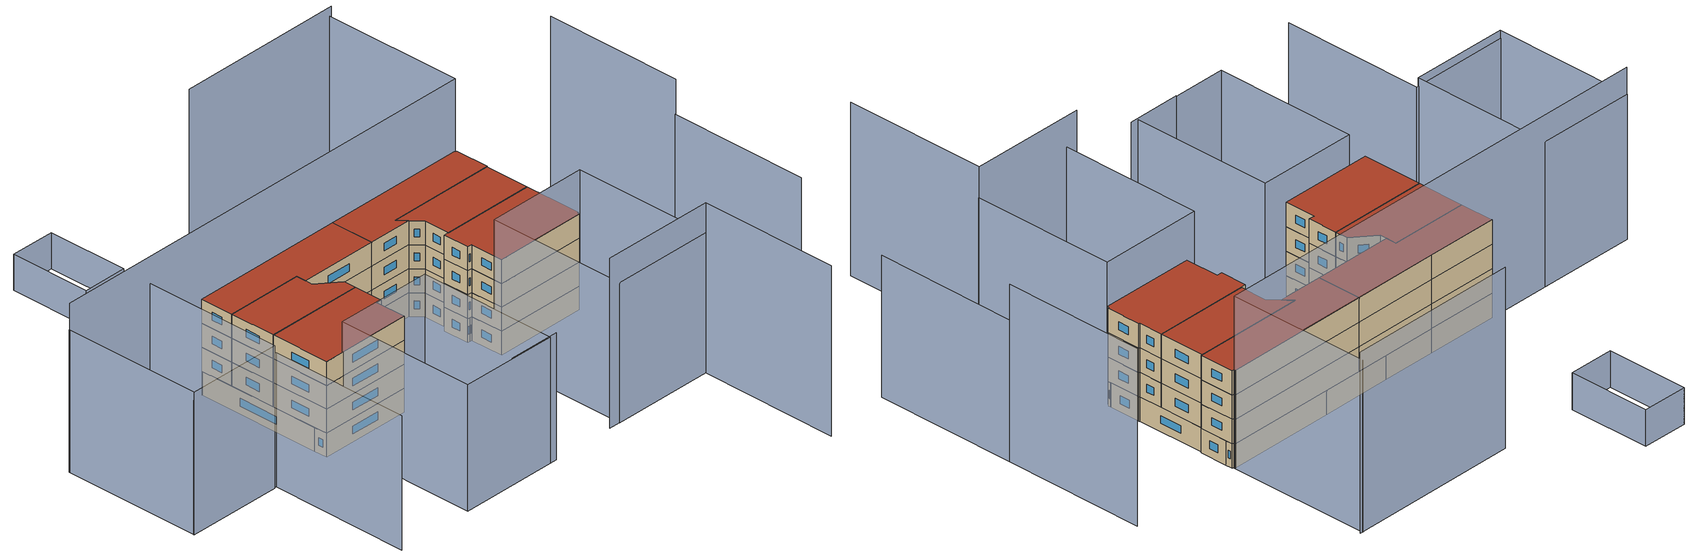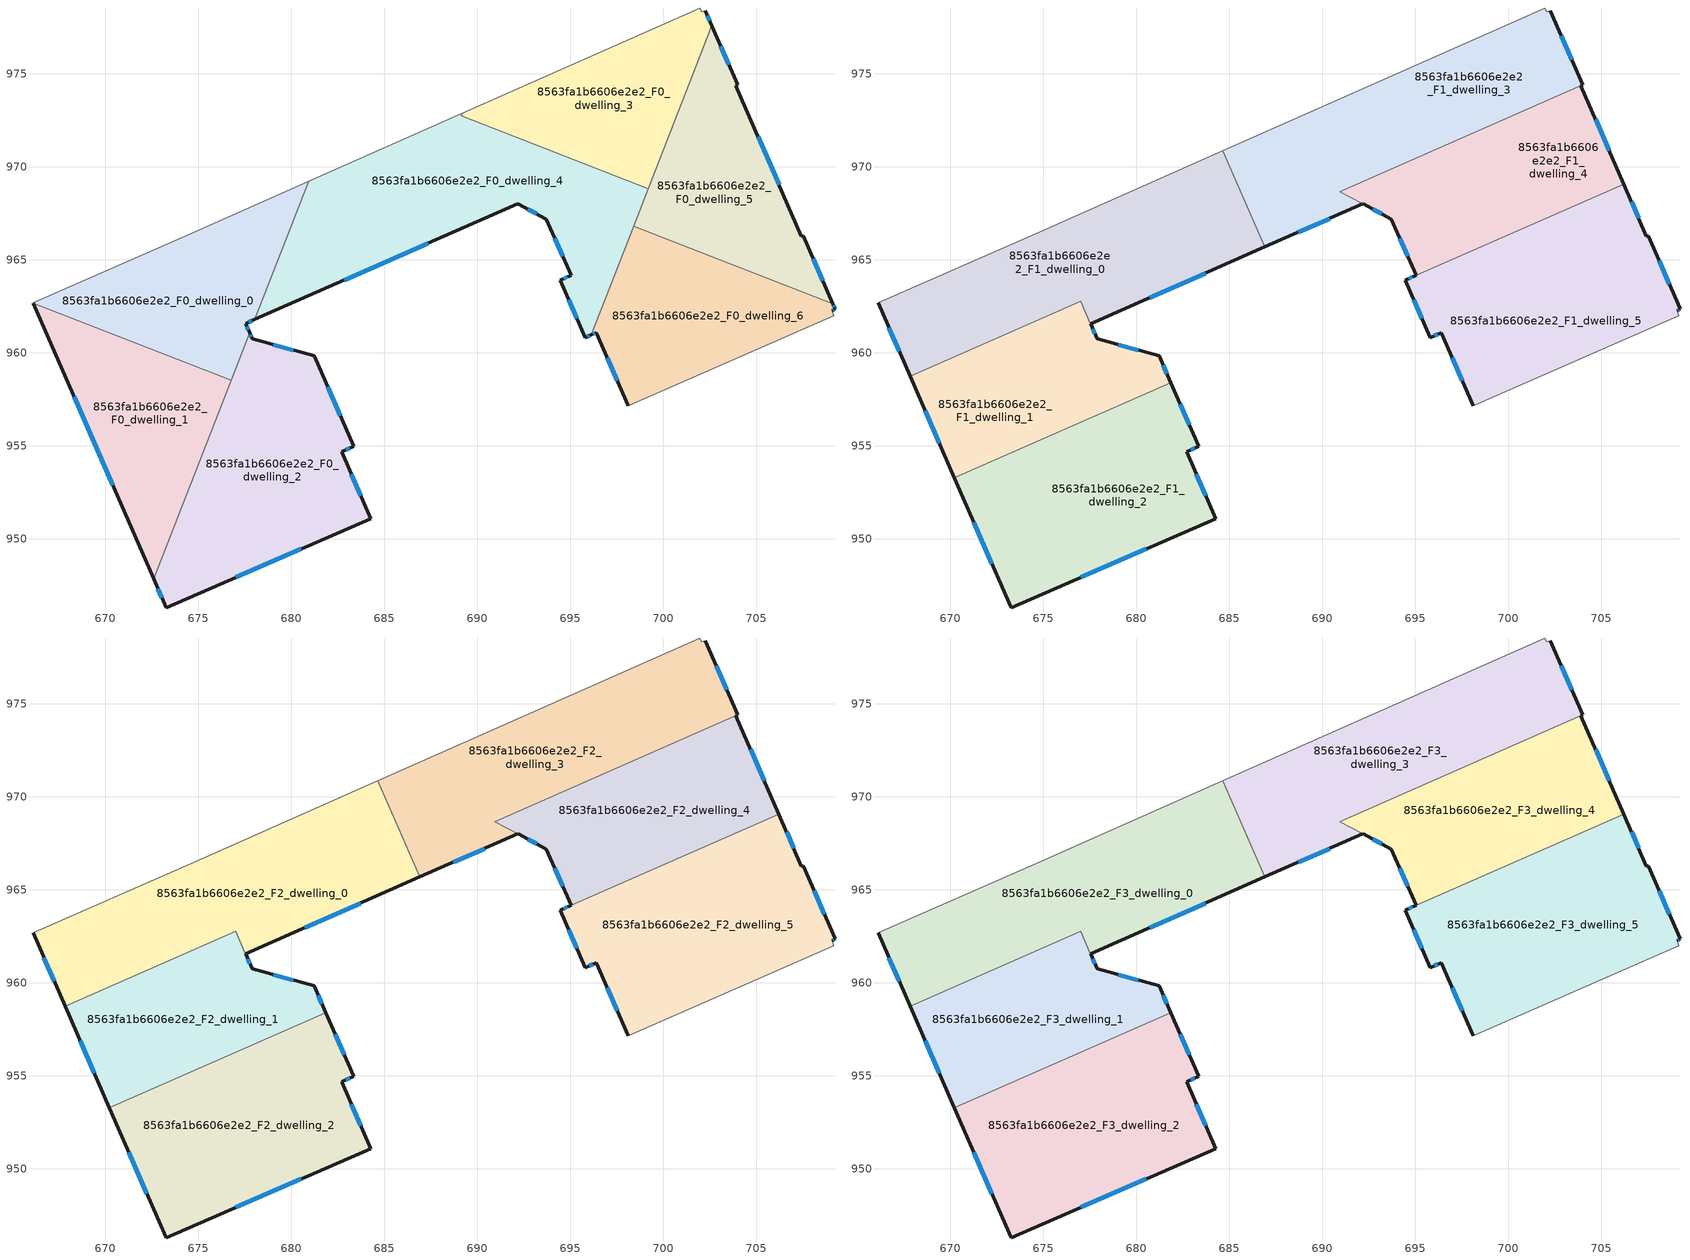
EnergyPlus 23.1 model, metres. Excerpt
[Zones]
8563fa1b6606e2e2_F0_dwelling_0
 floor ground (EU_floor_Construction): 680.93,969.22 678.03,961.79 677.53,961.57 677.75,961.07 676.76,958.52 666.11,962.68 666.1,962.69 674.58,966.41 z0
 wall outside (EU_wall_Construction): 677.75,961.07 677.53,961.57 678.03,961.79 z0:3
 wall adiabatic (EU_wall_Construction): 680.93,969.22 674.58,966.41 666.1,962.69 666.11,962.68 z0:3
 wall to 8563fa1b6606e2e2_F0_dwelling_4 (EU_wall_Construction): 678.03,961.79 680.93,969.22 z0:3
 wall to 8563fa1b6606e2e2_F0_dwelling_1 (EU_wall_Construction): 666.11,962.68 676.76,958.52 z0:3
 wall to 8563fa1b6606e2e2_F0_dwelling_2 (EU_wall_Construction): 676.76,958.52 677.75,961.07 z0:3
 window (EU_Window_Construction): 677.7,961.65 677.86,961.72 / 677.68,961.24 677.6,961.4 z1.02:1.98
8563fa1b6606e2e2_F0_dwelling_1
 floor ground (EU_floor_Construction): 676.76,958.52 672.59,947.84 666.11,962.68 z0
 wall outside (EU_wall_Construction): 666.11,962.68 672.59,947.84 z0:3
 wall to 8563fa1b6606e2e2_F0_dwelling_2 (EU_wall_Construction): 672.59,947.84 676.76,958.52 z0:3
 window (EU_Window_Construction): 668.31,957.63 670.38,952.89 z1.02:1.98
8563fa1b6606e2e2_F0_dwelling_2
 floor ground (EU_floor_Construction): 681.22,959.84 683.34,954.97 682.69,954.68 684.25,951.09 673.27,946.29 672.59,947.84 677.75,961.07 677.89,960.76 z0
 wall outside (EU_wall_Construction): 672.59,947.84 673.27,946.29 684.25,951.09 682.69,954.68 683.34,954.97 681.22,959.84 677.89,960.76 677.75,961.07 z0:3
 window (EU_Window_Construction): 680.09,960.15 679.02,960.45 / 682.62,956.63 681.94,958.18 / 682.91,954.78 683.12,954.87 / 683.72,952.31 683.22,953.46 / 677,947.92 680.51,949.46 / 672.82,947.31 673.04,946.82 / 677.84,960.86 677.8,960.96 z1.02:1.98
8563fa1b6606e2e2_F0_dwelling_3
 floor ground (EU_floor_Construction): 702.23,978.4 702.6,977.57 699.19,968.82 689.12,972.74 689.17,972.87 701.95,978.53 702.05,978.33 z0
 wall outside (EU_wall_Construction): 702.6,977.57 702.23,978.4 z0:3
 wall adiabatic (EU_wall_Construction): 702.23,978.4 702.05,978.33 701.95,978.53 689.17,972.87 z0:3
 wall to 8563fa1b6606e2e2_F0_dwelling_4 (EU_wall_Construction): 689.17,972.87 689.12,972.74 699.19,968.82 z0:3
 wall to 8563fa1b6606e2e2_F0_dwelling_5 (EU_wall_Construction): 699.19,968.82 702.6,977.57 z0:3
 window (EU_Window_Construction): 702.48,977.86 702.36,978.12 z1.02:1.98
8563fa1b6606e2e2_F0_dwelling_4
 floor ground (EU_floor_Construction): 699.19,968.82 696.12,960.96 695.8,960.82 694.45,963.91 695.03,964.17 693.71,967.19 692.18,968.01 678.03,961.79 680.93,969.22 689.17,972.87 689.12,972.74 z0
 wall outside (EU_wall_Construction): 678.03,961.79 692.18,968.01 693.71,967.19 695.03,964.17 694.45,963.91 695.8,960.82 696.12,960.96 z0:3
 wall adiabatic (EU_wall_Construction): 689.17,972.87 680.93,969.22 z0:3
 wall to 8563fa1b6606e2e2_F0_dwelling_6 (EU_wall_Construction): 696.12,960.96 698.4,966.81 z0:3
 wall to 8563fa1b6606e2e2_F0_dwelling_5 (EU_wall_Construction): 698.41,966.81 699.19,968.82 z0:3
 window (EU_Window_Construction): 695.91,960.87 696.01,960.91 / 694.91,962.86 695.34,961.87 / 694.83,964.08 694.65,963.99 / 694.16,966.16 694.58,965.2 / 692.7,967.73 693.19,967.47 / 682.84,963.91 687.36,965.89 z1.02:1.98
8563fa1b6606e2e2_F0_dwelling_5
 floor ground (EU_floor_Construction): 704,974.41 703.9,974.35 707.42,966.28 707.52,966.29 709.1,962.64 698.41,966.81 702.6,977.57 z0
 wall outside (EU_wall_Construction): 709.1,962.64 707.52,966.29 707.42,966.28 703.9,974.35 704,974.41 702.6,977.57 z0:3
 wall to 8563fa1b6606e2e2_F0_dwelling_6 (EU_wall_Construction): 698.41,966.81 709.1,962.64 z0:3
 window (EU_Window_Construction): 708.56,963.88 708.06,965.05 / 703.52,975.48 703.08,976.49 / 706.22,969.03 705.1,971.61 z1.02:1.98
8563fa1b6606e2e2_F0_dwelling_6
 floor ground (EU_floor_Construction): 709.1,962.64 709.22,962.36 709.06,962.27 709.16,962 698.1,957.15 696.39,961.08 696.12,960.96 698.41,966.81 z0
 wall outside (EU_wall_Construction): 696.12,960.96 696.39,961.08 698.1,957.15 / 709.06,962.27 709.22,962.36 709.1,962.64 z0:3
 wall adiabatic (EU_wall_Construction): 698.1,957.15 709.16,962 709.06,962.27 z0:3
 window (EU_Window_Construction): 696.97,959.74 697.52,958.49 / 696.21,961 696.3,961.04 / 709.18,962.45 709.14,962.55 / 709.12,962.3 709.17,962.33 z1.02:1.98
8563fa1b6606e2e2_F1_dwelling_0
 floor to 8563fa1b6606e2e2_F0_dwelling_0 (EU_floor_Construction): 680.93,969.22 678.03,961.79 677.53,961.57 677,962.77 671.76,960.47 666.11,962.68 666.1,962.69 674.58,966.41 z3
 floor to 8563fa1b6606e2e2_F0_dwelling_4 (EU_floor_Construction): 684.64,970.86 686.91,965.69 678.03,961.79 680.93,969.22 z3
 floor to 8563fa1b6606e2e2_F0_dwelling_1 (EU_floor_Construction): 671.76,960.47 667.83,958.75 666.11,962.68 z3
 wall outside (EU_wall_Construction): 666.1,962.69 667.82,958.75 / 677.53,961.57 686.91,965.69 z3:6
 wall to 8563fa1b6606e2e2_F1_dwelling_1 (EU_wall_Construction): 667.83,958.75 677,962.77 677.53,961.57 z3:6
 wall adiabatic (EU_wall_Construction): 684.64,970.86 674.58,966.41 666.1,962.69 z3:6
 wall to 8563fa1b6606e2e2_F1_dwelling_3 (EU_wall_Construction): 686.91,965.69 684.64,970.86 z3:6
 window (EU_Window_Construction): 666.69,961.35 667.24,960.09 / 680.72,962.97 683.72,964.29 z4.02:4.98
8563fa1b6606e2e2_F1_dwelling_1
 floor to 8563fa1b6606e2e2_F0_dwelling_1 (EU_floor_Construction): 676.76,958.52 675.64,955.66 670.21,953.28 667.83,958.75 671.76,960.47 z3
 floor to 8563fa1b6606e2e2_F0_dwelling_0 (EU_floor_Construction): 677,962.77 677.53,961.57 677.73,961.1 677.75,961.07 676.76,958.52 671.76,960.47 z3
 floor to 8563fa1b6606e2e2_F0_dwelling_2 (EU_floor_Construction): 681.22,959.84 681.85,958.38 675.64,955.66 677.75,961.07 677.89,960.76 z3
 wall outside (EU_wall_Construction): 667.83,958.75 670.21,953.28 / 681.85,958.38 681.22,959.84 677.89,960.76 677.53,961.57 z3:6
 wall to 8563fa1b6606e2e2_F1_dwelling_2 (EU_wall_Construction): 670.21,953.28 681.85,958.38 z3:6
 window (EU_Window_Construction): 668.64,956.88 669.4,955.14 / 677.76,961.03 677.65,961.29 / 680.09,960.15 679.02,960.45 / 681.64,958.88 681.44,959.34 z4.02:4.98
8563fa1b6606e2e2_F1_dwelling_2
 floor to 8563fa1b6606e2e2_F0_dwelling_2 (EU_floor_Construction): 681.85,958.38 683.34,954.97 682.69,954.68 684.25,951.09 673.27,946.29 672.59,947.84 675.64,955.66 z3
 floor to 8563fa1b6606e2e2_F0_dwelling_1 (EU_floor_Construction): 675.64,955.66 672.59,947.84 670.21,953.28 z3
 wall outside (EU_wall_Construction): 670.21,953.28 673.27,946.29 684.25,951.09 682.69,954.68 683.34,954.97 681.85,958.38 z3:6
 window (EU_Window_Construction): 677,947.92 680.51,949.46 / 671.25,950.9 672.23,948.67 / 682.84,956.13 682.36,957.22 / 682.91,954.78 683.12,954.87 / 683.72,952.31 683.22,953.46 z4.02:4.98
8563fa1b6606e2e2_F1_dwelling_3
 floor to 8563fa1b6606e2e2_F0_dwelling_3 (EU_floor_Construction): 702.23,978.4 702.6,977.57 700.82,973.02 694.99,970.45 689.12,972.74 689.17,972.87 701.95,978.53 702.05,978.33 z3
 floor to 8563fa1b6606e2e2_F0_dwelling_5 (EU_floor_Construction): 702.6,977.57 704,974.41 700.82,973.02 z3
 floor to 8563fa1b6606e2e2_F0_dwelling_4 (EU_floor_Construction): 694.99,970.45 690.93,968.67 692.18,968.01 686.91,965.69 684.64,970.86 689.17,972.87 689.12,972.74 z3
 wall outside (EU_wall_Construction): 686.91,965.69 692.18,968.01 / 704,974.41 702.23,978.4 z3:6
 wall adiabatic (EU_wall_Construction): 702.23,978.4 702.05,978.33 701.95,978.53 684.64,970.86 z3:6
 wall to 8563fa1b6606e2e2_F1_dwelling_4 (EU_wall_Construction): 692.18,968.01 690.93,968.67 704,974.41 z3:6
 window (EU_Window_Construction): 688.7,966.48 690.38,967.22 / 703.4,975.77 702.83,977.04 z4.02:4.98
8563fa1b6606e2e2_F1_dwelling_4
 floor to 8563fa1b6606e2e2_F0_dwelling_4 (EU_floor_Construction): 699.19,968.82 697.85,965.4 695.03,964.17 693.71,967.19 692.18,968.01 690.93,968.67 694.99,970.45 z3
 floor to 8563fa1b6606e2e2_F0_dwelling_5 (EU_floor_Construction): 704,974.41 703.9,974.35 706.2,969.07 699.81,966.26 698.41,966.81 700.82,973.01 z3
 floor to 8563fa1b6606e2e2_F0_dwelling_6 (EU_floor_Construction): 699.81,966.26 697.85,965.4 698.41,966.81 z3
 floor to 8563fa1b6606e2e2_F0_dwelling_3 (EU_floor_Construction): 700.82,973.01 699.19,968.82 694.99,970.45 z3
 wall outside (EU_wall_Construction): 706.2,969.07 703.9,974.35 704,974.41 / 692.18,968.01 693.71,967.19 695.03,964.17 z3:6
 wall to 8563fa1b6606e2e2_F1_dwelling_5 (EU_wall_Construction): 695.03,964.17 706.2,969.07 z3:6
 window (EU_Window_Construction): 705.42,970.87 704.68,972.56 / 694.16,966.16 694.58,965.2 / 692.7,967.73 693.19,967.47 z4.02:4.98
8563fa1b6606e2e2_F1_dwelling_5
 floor to 8563fa1b6606e2e2_F0_dwelling_5 (EU_floor_Construction): 706.2,969.07 707.42,966.28 707.52,966.29 709.1,962.64 699.81,966.26 z3
 floor to 8563fa1b6606e2e2_F0_dwelling_6 (EU_floor_Construction): 709.1,962.64 709.22,962.36 709.06,962.27 709.16,962 698.1,957.15 696.39,961.08 696.12,960.96 697.85,965.4 699.81,966.26 z3
 floor to 8563fa1b6606e2e2_F0_dwelling_4 (EU_floor_Construction): 697.85,965.4 696.12,960.96 695.8,960.82 694.45,963.91 695.03,964.17 z3
 wall outside (EU_wall_Construction): 709.06,962.27 709.22,962.36 707.52,966.29 707.42,966.28 706.2,969.07 / 695.03,964.17 694.45,963.91 695.8,960.82 696.39,961.08 698.1,957.15 z3:6
 wall adiabatic (EU_wall_Construction): 698.1,957.15 709.16,962 709.06,962.27 z3:6
 window (EU_Window_Construction): 709.12,962.3 709.17,962.33 / 696.97,959.74 697.52,958.49 / 696,960.91 696.19,960.99 / 694.91,962.86 695.34,961.87 / 694.83,964.08 694.65,963.99 / 707.01,967.23 706.62,968.12 / 708.64,963.7 708.1,964.95 z4.02:4.98
8563fa1b6606e2e2_F2_dwelling_0
 floor to 8563fa1b6606e2e2_F1_dwelling_0 (EU_floor_Construction): 684.64,970.86 686.91,965.69 677.53,961.57 677,962.77 667.82,958.75 666.1,962.69 674.58,966.41 z6
 wall outside (EU_wall_Construction): 666.1,962.69 667.82,958.75 / 677.53,961.57 686.91,965.69 z6:9
 wall to 8563fa1b6606e2e2_F2_dwelling_1 (EU_wall_Construction): 667.83,958.75 677,962.77 677.53,961.57 z6:9
 wall adiabatic (EU_wall_Construction): 684.64,970.86 674.58,966.41 666.1,962.69 z6:9
 wall to 8563fa1b6606e2e2_F2_dwelling_3 (EU_wall_Construction): 686.91,965.69 684.64,970.86 z6:9
 window (EU_Window_Construction): 666.69,961.35 667.24,960.09 / 680.72,962.97 683.72,964.29 z7.02:7.98
8563fa1b6606e2e2_F2_dwelling_1
 floor to 8563fa1b6606e2e2_F1_dwelling_1 (EU_floor_Construction): 681.22,959.84 681.85,958.38 670.21,953.28 667.83,958.75 677,962.77 677.53,961.57 677.89,960.76 z6
 wall outside (EU_wall_Construction): 667.83,958.75 670.21,953.28 / 681.85,958.38 681.22,959.84 677.89,960.76 677.53,961.57 z6:9
 wall to 8563fa1b6606e2e2_F2_dwelling_2 (EU_wall_Construction): 670.21,953.28 681.85,958.38 z6:9
 window (EU_Window_Construction): 668.64,956.88 669.4,955.14 / 677.76,961.03 677.65,961.29 / 680.09,960.15 679.02,960.45 / 681.64,958.88 681.44,959.34 z7.02:7.98
8563fa1b6606e2e2_F2_dwelling_2
 floor to 8563fa1b6606e2e2_F1_dwelling_2 (EU_floor_Construction): 681.85,958.38 683.34,954.97 682.69,954.68 684.25,951.09 673.27,946.29 670.21,953.28 z6
 wall outside (EU_wall_Construction): 670.21,953.28 673.27,946.29 684.25,951.09 682.69,954.68 683.34,954.97 681.85,958.38 z6:9
 window (EU_Window_Construction): 677,947.92 680.51,949.46 / 671.25,950.9 672.23,948.67 / 682.84,956.13 682.36,957.22 / 682.91,954.78 683.12,954.87 / 683.72,952.31 683.22,953.46 z7.02:7.98
8563fa1b6606e2e2_F2_dwelling_3
 floor to 8563fa1b6606e2e2_F1_dwelling_3 (EU_floor_Construction): 702.23,978.4 704,974.41 690.93,968.67 692.18,968 686.91,965.69 684.64,970.86 701.95,978.53 702.05,978.33 z6
 wall outside (EU_wall_Construction): 686.91,965.69 692.18,968.01 / 704,974.41 702.23,978.4 z6:9
 wall adiabatic (EU_wall_Construction): 702.23,978.4 702.05,978.33 701.95,978.53 684.64,970.86 z6:9
 wall to 8563fa1b6606e2e2_F2_dwelling_4 (EU_wall_Construction): 692.18,968.01 690.93,968.67 704,974.41 z6:9
 window (EU_Window_Construction): 688.7,966.48 690.38,967.22 / 703.4,975.77 702.83,977.04 z7.02:7.98
8563fa1b6606e2e2_F2_dwelling_4
 floor to 8563fa1b6606e2e2_F1_dwelling_4 (EU_floor_Construction): 704,974.41 703.9,974.35 706.2,969.07 695.03,964.17 693.71,967.19 692.18,968.01 690.93,968.67 z6
 wall outside (EU_wall_Construction): 706.2,969.07 703.9,974.35 704,974.41 / 692.18,968.01 693.71,967.19 695.03,964.17 z6:9
 wall to 8563fa1b6606e2e2_F2_dwelling_5 (EU_wall_Construction): 695.03,964.17 706.2,969.07 z6:9
 window (EU_Window_Construction): 705.42,970.87 704.68,972.56 / 694.16,966.16 694.58,965.2 / 692.7,967.73 693.19,967.47 z7.02:7.98
8563fa1b6606e2e2_F2_dwelling_5
 floor to 8563fa1b6606e2e2_F1_dwelling_5 (EU_floor_Construction): 706.2,969.07 707.42,966.28 707.52,966.29 709.22,962.36 709.06,962.27 709.16,962 698.1,957.15 696.39,961.08 695.8,960.82 694.45,963.91 695.03,964.17 z6
 wall outside (EU_wall_Construction): 709.06,962.27 709.22,962.36 707.52,966.29 707.42,966.28 706.2,969.07 / 695.03,964.17 694.45,963.91 695.8,960.82 696.39,961.08 698.1,957.15 z6:9
 wall adiabatic (EU_wall_Construction): 698.1,957.15 709.16,962 709.06,962.27 z6:9
 window (EU_Window_Construction): 709.12,962.3 709.17,962.33 / 696.97,959.74 697.52,958.49 / 696,960.91 696.19,960.99 / 694.91,962.86 695.34,961.87 / 694.83,964.08 694.65,963.99 / 707.01,967.23 706.62,968.12 / 708.64,963.7 708.1,964.95 z7.02:7.98
8563fa1b6606e2e2_F3_dwelling_0
 floor to 8563fa1b6606e2e2_F2_dwelling_0 (EU_floor_Construction): 684.64,970.86 686.91,965.69 677.53,961.57 677,962.77 667.82,958.75 666.1,962.69 674.58,966.41 z9
 wall outside (EU_wall_Construction): 666.1,962.69 667.82,958.75 / 677.53,961.57 686.91,965.69 z9:12
 wall to 8563fa1b6606e2e2_F3_dwelling_1 (EU_wall_Construction): 667.83,958.75 677,962.77 677.53,961.57 z9:12
 wall adiabatic (EU_wall_Construction): 684.64,970.86 674.58,966.41 666.1,962.69 z9:12
 wall to 8563fa1b6606e2e2_F3_dwelling_3 (EU_wall_Construction): 686.91,965.69 684.64,970.86 z9:12
 window (EU_Window_Construction): 666.69,961.35 667.24,960.09 / 680.72,962.97 683.72,964.29 z10.02:10.98
 roof outside (EU_roof_Construction): 686.91,965.69 684.64,970.86 674.58,966.41 666.1,962.69 667.82,958.75 677,962.77 677.53,961.57 z12
8563fa1b6606e2e2_F3_dwelling_1
 floor to 8563fa1b6606e2e2_F2_dwelling_1 (EU_floor_Construction): 681.22,959.84 681.85,958.38 670.21,953.28 667.83,958.75 677,962.77 677.53,961.57 677.89,960.76 z9
 wall outside (EU_wall_Construction): 667.83,958.75 670.21,953.28 / 681.85,958.38 681.22,959.84 677.89,960.76 677.53,961.57 z9:12
 wall to 8563fa1b6606e2e2_F3_dwelling_2 (EU_wall_Construction): 670.21,953.28 681.85,958.38 z9:12
 window (EU_Window_Construction): 668.64,956.88 669.4,955.14 / 677.76,961.03 677.65,961.29 / 680.09,960.15 679.02,960.45 / 681.64,958.88 681.44,959.34 z10.02:10.98
 roof outside (EU_roof_Construction): 681.85,958.38 681.22,959.84 677.89,960.76 677.53,961.57 677,962.77 667.83,958.75 670.21,953.28 z12
8563fa1b6606e2e2_F3_dwelling_2
 floor to 8563fa1b6606e2e2_F2_dwelling_2 (EU_floor_Construction): 681.85,958.38 683.34,954.97 682.69,954.68 684.25,951.09 673.27,946.29 670.21,953.28 z9
 wall outside (EU_wall_Construction): 670.21,953.28 673.27,946.29 684.25,951.09 682.69,954.68 683.34,954.97 681.85,958.38 z9:12
 window (EU_Window_Construction): 677,947.92 680.51,949.46 / 671.25,950.9 672.23,948.67 / 682.84,956.13 682.36,957.22 / 682.91,954.78 683.12,954.87 / 683.72,952.31 683.22,953.46 z10.02:10.98
 roof outside (EU_roof_Construction): 684.25,951.09 682.69,954.68 683.34,954.97 681.85,958.38 670.21,953.28 673.27,946.29 z12
8563fa1b6606e2e2_F3_dwelling_3
 floor to 8563fa1b6606e2e2_F2_dwelling_3 (EU_floor_Construction): 702.23,978.4 704,974.41 690.93,968.67 692.18,968 686.91,965.69 684.64,970.86 701.95,978.53 702.05,978.33 z9
 wall outside (EU_wall_Construction): 686.91,965.69 692.18,968.01 / 704,974.41 702.23,978.4 z9:12
 wall adiabatic (EU_wall_Construction): 702.23,978.4 702.05,978.33 701.95,978.53 684.64,970.86 z9:12
 wall to 8563fa1b6606e2e2_F3_dwelling_4 (EU_wall_Construction): 692.18,968.01 690.93,968.67 704,974.41 z9:12
 window (EU_Window_Construction): 688.7,966.48 690.38,967.22 / 703.4,975.77 702.83,977.04 z10.02:10.98
 roof outside (EU_roof_Construction): 704,974.41 702.23,978.4 702.05,978.33 701.95,978.53 684.64,970.86 686.91,965.69 692.18,968.01 690.93,968.67 z12
8563fa1b6606e2e2_F3_dwelling_4
 floor to 8563fa1b6606e2e2_F2_dwelling_4 (EU_floor_Construction): 704,974.41 703.9,974.35 706.2,969.07 695.03,964.17 693.71,967.19 692.18,968.01 690.93,968.67 z9
 wall outside (EU_wall_Construction): 706.2,969.07 703.9,974.35 704,974.41 / 692.18,968.01 693.71,967.19 695.03,964.17 z9:12
 wall to 8563fa1b6606e2e2_F3_dwelling_5 (EU_wall_Construction): 695.03,964.17 706.2,969.07 z9:12
 window (EU_Window_Construction): 705.42,970.87 704.68,972.56 / 694.16,966.16 694.58,965.2 / 692.7,967.73 693.19,967.47 z10.02:10.98
 roof outside (EU_roof_Construction): 706.2,969.07 703.9,974.35 704,974.41 690.93,968.67 692.18,968.01 693.71,967.19 695.03,964.17 z12
8563fa1b6606e2e2_F3_dwelling_5
 floor to 8563fa1b6606e2e2_F2_dwelling_5 (EU_floor_Construction): 706.2,969.07 707.42,966.28 707.52,966.29 709.22,962.36 709.06,962.27 709.16,962 698.1,957.15 696.39,961.08 695.8,960.82 694.45,963.91 695.03,964.17 z9
 wall outside (EU_wall_Construction): 709.06,962.27 709.22,962.36 707.52,966.29 707.42,966.28 706.2,969.07 / 695.03,964.17 694.45,963.91 695.8,960.82 696.39,961.08 698.1,957.15 z9:12
 wall adiabatic (EU_wall_Construction): 698.1,957.15 709.16,962 709.06,962.27 z9:12
 window (EU_Window_Construction): 709.12,962.3 709.17,962.33 / 696.97,959.74 697.52,958.49 / 696,960.91 696.19,960.99 / 694.91,962.86 695.34,961.87 / 694.83,964.08 694.65,963.99 / 707.01,967.23 706.62,968.12 / 708.64,963.7 708.1,964.95 z10.02:10.98
 roof outside (EU_roof_Construction): 709.16,962 709.06,962.27 709.22,962.36 707.52,966.29 707.42,966.28 706.2,969.07 695.03,964.17 694.45,963.91 695.8,960.82 696.39,961.08 698.1,957.15 z12
shading: 730.01,951.43 722.82,968.08 z0:17.4; 722.84,968.07 715.69,984.6 z0:21.8; 688.99,933.48 695.26,936.24 z0:15.9; 654.44,938.08 666.09,943.16 / 666.09,943.16 673.3,926.6 z0:16.8; 702.84,939.57 716.44,945.46 / 716.44,945.46 723.64,928.88 z0:21.3; 687.17,952.37 694.38,935.8 / 694.38,935.8 682.71,930.73 / 682.71,930.73 675.5,947.3 / 675.5,947.3 687.17,952.37 z0:15.8; 647.33,954.51 658.72,959.44 / 658.72,959.44 665.85,942.98 / 665.85,942.98 654.45,938.05 / 654.45,938.05 647.33,954.51 z0:17.8; 709.23,962.03 716.45,945.46 / 716.45,945.46 704.29,940.17 / 704.29,940.17 697.07,956.74 / 697.07,956.74 709.23,962.03 z0:17.5; 694.77,995.01 702.04,978.43 / 702.04,978.43 647.36,954.46 z0:21.1; 661.41,991.63 665.57,982.11 / 665.57,982.11 660.24,979.79 / 660.24,979.79 656.09,989.31 / 656.09,989.31 661.41,991.63 z0:4.5; 695.07,995.04 674.86,986.12 z0:22.2
[Building]
EU S2 Campaign: North Axis=0; Terrain=City; Solar Distribution=FullExterior
[Site:Location]
Vienna: Latitude=48; Longitude=16.5; Time Zone=1; Elevation=183
[SizingPeriod:WeatherFileDays]
AnnualSizingPeriod: Begin Month=1; Begin Day of Month=1; End Month=12; End Day of Month=31; Day of Week for Start Day=Monday; Use Weather File Daylight Saving Period=No; Use Weather File Rain and Snow Indicators=No
[MATERIAL]
EU_InternalMass_Material: Roughness=MediumRough; Thickness=0.1; Conductivity=1; Density=1800; Specific Heat=900; Thermal Absorptance=0.9; Solar Absorptance=0.7; Visible Absorptance=0.7
[MATERIAL:NOMASS] Roughness=MediumRough; Thermal Absorptance=0.9; Solar Absorptance=0.7; Visible Absorptance=0.7
Name | Thermal Resistance
EU_wall_NoMass | 0.942466
EU_roof_NoMass | 0.551687
EU_floor_NoMass | 0.66527
[WINDOWMATERIAL:SIMPLEGLAZINGSYSTEM]
EU_Window_SimpleGlazing: UFactor=2.03367; Solar Heat Gain Coefficient=0.65; Visible Transmittance=0.65
[CONSTRUCTION]
EU_wall_Construction: EU_wall_NoMass
EU_roof_Construction: EU_roof_NoMass
EU_floor_Construction: EU_floor_NoMass
EU_Window_Construction: EU_Window_SimpleGlazing
EU_InternalMass_Construction: EU_InternalMass_Material
[ZONE] Type=1; Multiplier=1; Ceiling Height=autocalculate; Floor Area=autocalculate; Part of Total Floor Area=Yes
Name | Volume
8563fa1b6606e2e2_F0_dwelling_0; 8563fa1b6606e2e2_F0_dwelling_5 | 196.557
8563fa1b6606e2e2_F1_dwelling_0 | 302.604
8563fa1b6606e2e2_F2_dwelling_0; 8563fa1b6606e2e2_F3_dwelling_0 | 302.513
8563fa1b6606e2e2_F0_dwelling_1 | 196.54
8563fa1b6606e2e2_F1_dwelling_1; 8563fa1b6606e2e2_F2_dwelling_1; 8563fa1b6606e2e2_F3_dwelling_1 | 200.996
8563fa1b6606e2e2_F0_dwelling_2 | 276.795
8563fa1b6606e2e2_F1_dwelling_2; 8563fa1b6606e2e2_F2_dwelling_2; 8563fa1b6606e2e2_F3_dwelling_2 | 282.628
8563fa1b6606e2e2_F0_dwelling_3 | 178.592
8563fa1b6606e2e2_F1_dwelling_3; 8563fa1b6606e2e2_F2_dwelling_3; 8563fa1b6606e2e2_F3_dwelling_3 | 279.885
8563fa1b6606e2e2_F0_dwelling_4 | 330.828
8563fa1b6606e2e2_F1_dwelling_4; 8563fa1b6606e2e2_F2_dwelling_4; 8563fa1b6606e2e2_F3_dwelling_4 | 218.61
8563fa1b6606e2e2_F1_dwelling_5; 8563fa1b6606e2e2_F2_dwelling_5; 8563fa1b6606e2e2_F3_dwelling_5 | 287.67
8563fa1b6606e2e2_F0_dwelling_6 | 196.56
[INTERNALMASS] Construction=EU_InternalMass_Construction
Name | Zone or ZoneList | Surface Area
8563fa1b6606e2e2_F0_dwelling_0_EU_InternalMass | 8563fa1b6606e2e2_F0_dwelling_0 | 65.5191
8563fa1b6606e2e2_F0_dwelling_1_EU_InternalMass | 8563fa1b6606e2e2_F0_dwelling_1 | 65.5131
8563fa1b6606e2e2_F0_dwelling_2_EU_InternalMass | 8563fa1b6606e2e2_F0_dwelling_2 | 92.2649
8563fa1b6606e2e2_F0_dwelling_3_EU_InternalMass | 8563fa1b6606e2e2_F0_dwelling_3 | 59.5305
8563fa1b6606e2e2_F0_dwelling_4_EU_InternalMass | 8563fa1b6606e2e2_F0_dwelling_4 | 110.276
8563fa1b6606e2e2_F0_dwelling_5_EU_InternalMass | 8563fa1b6606e2e2_F0_dwelling_5 | 65.5196
8563fa1b6606e2e2_F0_dwelling_6_EU_InternalMass | 8563fa1b6606e2e2_F0_dwelling_6 | 65.5202
8563fa1b6606e2e2_F1_dwelling_0_EU_InternalMass | 8563fa1b6606e2e2_F1_dwelling_0 | 100.868
8563fa1b6606e2e2_F1_dwelling_1_EU_InternalMass | 8563fa1b6606e2e2_F1_dwelling_1 | 66.9956
8563fa1b6606e2e2_F1_dwelling_2_EU_InternalMass | 8563fa1b6606e2e2_F1_dwelling_2 | 94.2093
8563fa1b6606e2e2_F1_dwelling_3_EU_InternalMass | 8563fa1b6606e2e2_F1_dwelling_3 | 93.2888
8563fa1b6606e2e2_F1_dwelling_4_EU_InternalMass | 8563fa1b6606e2e2_F1_dwelling_4 | 72.8964
8563fa1b6606e2e2_F1_dwelling_5_EU_InternalMass | 8563fa1b6606e2e2_F1_dwelling_5 | 95.8901
8563fa1b6606e2e2_F2_dwelling_0_EU_InternalMass | 8563fa1b6606e2e2_F2_dwelling_0 | 100.868
8563fa1b6606e2e2_F2_dwelling_1_EU_InternalMass | 8563fa1b6606e2e2_F2_dwelling_1 | 66.9956
8563fa1b6606e2e2_F2_dwelling_2_EU_InternalMass | 8563fa1b6606e2e2_F2_dwelling_2 | 94.2093
8563fa1b6606e2e2_F2_dwelling_3_EU_InternalMass | 8563fa1b6606e2e2_F2_dwelling_3 | 93.2888
8563fa1b6606e2e2_F2_dwelling_4_EU_InternalMass | 8563fa1b6606e2e2_F2_dwelling_4 | 72.8964
8563fa1b6606e2e2_F2_dwelling_5_EU_InternalMass | 8563fa1b6606e2e2_F2_dwelling_5 | 95.8901
8563fa1b6606e2e2_F3_dwelling_0_EU_InternalMass | 8563fa1b6606e2e2_F3_dwelling_0 | 100.868
8563fa1b6606e2e2_F3_dwelling_1_EU_InternalMass | 8563fa1b6606e2e2_F3_dwelling_1 | 66.9956
8563fa1b6606e2e2_F3_dwelling_2_EU_InternalMass | 8563fa1b6606e2e2_F3_dwelling_2 | 94.2093
8563fa1b6606e2e2_F3_dwelling_3_EU_InternalMass | 8563fa1b6606e2e2_F3_dwelling_3 | 93.2888
8563fa1b6606e2e2_F3_dwelling_4_EU_InternalMass | 8563fa1b6606e2e2_F3_dwelling_4 | 72.8964
8563fa1b6606e2e2_F3_dwelling_5_EU_InternalMass | 8563fa1b6606e2e2_F3_dwelling_5 | 95.8901
[OTHEREQUIPMENT] Fuel Type=Electricity; Design Level Calculation Method=Watts/Area; Power per Zone Floor Area=1; Fraction Latent=0; Fraction Radiant=0; Fraction Lost=0; Carbon Dioxide Generation Rate=0; EndUse Subcategory=EU_Step8_InternalGains
Name | Zone or ZoneList or Space or SpaceList | Schedule
EU_Step8_InternalGain_8563fa1b6606e2e2_F0_dwelling_0_f000 | 8563fa1b6606e2e2_F0_dwelling_0 | EU_Step8_GainSchedule_8563fa1b6606e2e2_F0_dwelling_0_f000
EU_Step8_InternalGain_8563fa1b6606e2e2_F0_dwelling_1_f000 | 8563fa1b6606e2e2_F0_dwelling_1 | EU_Step8_GainSchedule_8563fa1b6606e2e2_F0_dwelling_1_f000
EU_Step8_InternalGain_8563fa1b6606e2e2_F0_dwelling_2_f000 | 8563fa1b6606e2e2_F0_dwelling_2 | EU_Step8_GainSchedule_8563fa1b6606e2e2_F0_dwelling_2_f000
EU_Step8_InternalGain_8563fa1b6606e2e2_F0_dwelling_3_f000 | 8563fa1b6606e2e2_F0_dwelling_3 | EU_Step8_GainSchedule_8563fa1b6606e2e2_F0_dwelling_3_f000
EU_Step8_InternalGain_8563fa1b6606e2e2_F0_dwelling_4_f000 | 8563fa1b6606e2e2_F0_dwelling_4 | EU_Step8_GainSchedule_8563fa1b6606e2e2_F0_dwelling_4_f000
EU_Step8_InternalGain_8563fa1b6606e2e2_F0_dwelling_5_f000 | 8563fa1b6606e2e2_F0_dwelling_5 | EU_Step8_GainSchedule_8563fa1b6606e2e2_F0_dwelling_5_f000
EU_Step8_InternalGain_8563fa1b6606e2e2_F0_dwelling_6_f000 | 8563fa1b6606e2e2_F0_dwelling_6 | EU_Step8_GainSchedule_8563fa1b6606e2e2_F0_dwelling_6_f000
EU_Step8_InternalGain_8563fa1b6606e2e2_F1_dwelling_0_f000 | 8563fa1b6606e2e2_F1_dwelling_0 | EU_Step8_GainSchedule_8563fa1b6606e2e2_F1_dwelling_0_f000
EU_Step8_InternalGain_8563fa1b6606e2e2_F1_dwelling_1_f000 | 8563fa1b6606e2e2_F1_dwelling_1 | EU_Step8_GainSchedule_8563fa1b6606e2e2_F1_dwelling_1_f000
EU_Step8_InternalGain_8563fa1b6606e2e2_F1_dwelling_2_f000 | 8563fa1b6606e2e2_F1_dwelling_2 | EU_Step8_GainSchedule_8563fa1b6606e2e2_F1_dwelling_2_f000
EU_Step8_InternalGain_8563fa1b6606e2e2_F1_dwelling_3_f000 | 8563fa1b6606e2e2_F1_dwelling_3 | EU_Step8_GainSchedule_8563fa1b6606e2e2_F1_dwelling_3_f000
EU_Step8_InternalGain_8563fa1b6606e2e2_F1_dwelling_4_f000 | 8563fa1b6606e2e2_F1_dwelling_4 | EU_Step8_GainSchedule_8563fa1b6606e2e2_F1_dwelling_4_f000
EU_Step8_InternalGain_8563fa1b6606e2e2_F1_dwelling_5_f000 | 8563fa1b6606e2e2_F1_dwelling_5 | EU_Step8_GainSchedule_8563fa1b6606e2e2_F1_dwelling_5_f000
EU_Step8_InternalGain_8563fa1b6606e2e2_F2_dwelling_0_f000 | 8563fa1b6606e2e2_F2_dwelling_0 | EU_Step8_GainSchedule_8563fa1b6606e2e2_F2_dwelling_0_f000
EU_Step8_InternalGain_8563fa1b6606e2e2_F2_dwelling_1_f000 | 8563fa1b6606e2e2_F2_dwelling_1 | EU_Step8_GainSchedule_8563fa1b6606e2e2_F2_dwelling_1_f000
EU_Step8_InternalGain_8563fa1b6606e2e2_F2_dwelling_2_f000 | 8563fa1b6606e2e2_F2_dwelling_2 | EU_Step8_GainSchedule_8563fa1b6606e2e2_F2_dwelling_2_f000
EU_Step8_InternalGain_8563fa1b6606e2e2_F2_dwelling_3_f000 | 8563fa1b6606e2e2_F2_dwelling_3 | EU_Step8_GainSchedule_8563fa1b6606e2e2_F2_dwelling_3_f000
EU_Step8_InternalGain_8563fa1b6606e2e2_F2_dwelling_4_f000 | 8563fa1b6606e2e2_F2_dwelling_4 | EU_Step8_GainSchedule_8563fa1b6606e2e2_F2_dwelling_4_f000
EU_Step8_InternalGain_8563fa1b6606e2e2_F2_dwelling_5_f000 | 8563fa1b6606e2e2_F2_dwelling_5 | EU_Step8_GainSchedule_8563fa1b6606e2e2_F2_dwelling_5_f000
EU_Step8_InternalGain_8563fa1b6606e2e2_F3_dwelling_0_f000 | 8563fa1b6606e2e2_F3_dwelling_0 | EU_Step8_GainSchedule_8563fa1b6606e2e2_F3_dwelling_0_f000
EU_Step8_InternalGain_8563fa1b6606e2e2_F3_dwelling_1_f000 | 8563fa1b6606e2e2_F3_dwelling_1 | EU_Step8_GainSchedule_8563fa1b6606e2e2_F3_dwelling_1_f000
EU_Step8_InternalGain_8563fa1b6606e2e2_F3_dwelling_2_f000 | 8563fa1b6606e2e2_F3_dwelling_2 | EU_Step8_GainSchedule_8563fa1b6606e2e2_F3_dwelling_2_f000
EU_Step8_InternalGain_8563fa1b6606e2e2_F3_dwelling_3_f000 | 8563fa1b6606e2e2_F3_dwelling_3 | EU_Step8_GainSchedule_8563fa1b6606e2e2_F3_dwelling_3_f000
EU_Step8_InternalGain_8563fa1b6606e2e2_F3_dwelling_4_f000 | 8563fa1b6606e2e2_F3_dwelling_4 | EU_Step8_GainSchedule_8563fa1b6606e2e2_F3_dwelling_4_f000
EU_Step8_InternalGain_8563fa1b6606e2e2_F3_dwelling_5_f000 | 8563fa1b6606e2e2_F3_dwelling_5 | EU_Step8_GainSchedule_8563fa1b6606e2e2_F3_dwelling_5_f000
[ZONEVENTILATION:DESIGNFLOWRATE] Schedule=EU_AlwaysOn; Design Flow Rate Calculation Method=AirChanges/Hour; Air Changes per Hour=0.530523; Ventilation Type=Natural; Fan Pressure Rise=0; Fan Total Efficiency=1; Constant Term Coefficient=1; Temperature Term Coefficient=0; Velocity Term Coefficient=0; Velocity Squared Term Coefficient=0; Minimum Indoor Temperature=-100; Maximum Indoor Temperature=100; Delta Temperature=-100; Minimum Outdoor Temperature=-100; Maximum Outdoor Temperature=100; Maximum Wind Speed=40
Name | Zone or ZoneList or Space or SpaceList
EU_ConstantAir_8563fa1b6606e2e2_F0_dwelling_0 | 8563fa1b6606e2e2_F0_dwelling_0
EU_ConstantAir_8563fa1b6606e2e2_F0_dwelling_1 | 8563fa1b6606e2e2_F0_dwelling_1
EU_ConstantAir_8563fa1b6606e2e2_F0_dwelling_2 | 8563fa1b6606e2e2_F0_dwelling_2
EU_ConstantAir_8563fa1b6606e2e2_F0_dwelling_3 | 8563fa1b6606e2e2_F0_dwelling_3
EU_ConstantAir_8563fa1b6606e2e2_F0_dwelling_4 | 8563fa1b6606e2e2_F0_dwelling_4
EU_ConstantAir_8563fa1b6606e2e2_F0_dwelling_5 | 8563fa1b6606e2e2_F0_dwelling_5
EU_ConstantAir_8563fa1b6606e2e2_F0_dwelling_6 | 8563fa1b6606e2e2_F0_dwelling_6
EU_ConstantAir_8563fa1b6606e2e2_F1_dwelling_0 | 8563fa1b6606e2e2_F1_dwelling_0
EU_ConstantAir_8563fa1b6606e2e2_F1_dwelling_1 | 8563fa1b6606e2e2_F1_dwelling_1
EU_ConstantAir_8563fa1b6606e2e2_F1_dwelling_2 | 8563fa1b6606e2e2_F1_dwelling_2
EU_ConstantAir_8563fa1b6606e2e2_F1_dwelling_3 | 8563fa1b6606e2e2_F1_dwelling_3
EU_ConstantAir_8563fa1b6606e2e2_F1_dwelling_4 | 8563fa1b6606e2e2_F1_dwelling_4
EU_ConstantAir_8563fa1b6606e2e2_F1_dwelling_5 | 8563fa1b6606e2e2_F1_dwelling_5
EU_ConstantAir_8563fa1b6606e2e2_F2_dwelling_0 | 8563fa1b6606e2e2_F2_dwelling_0
EU_ConstantAir_8563fa1b6606e2e2_F2_dwelling_1 | 8563fa1b6606e2e2_F2_dwelling_1
EU_ConstantAir_8563fa1b6606e2e2_F2_dwelling_2 | 8563fa1b6606e2e2_F2_dwelling_2
EU_ConstantAir_8563fa1b6606e2e2_F2_dwelling_3 | 8563fa1b6606e2e2_F2_dwelling_3
EU_ConstantAir_8563fa1b6606e2e2_F2_dwelling_4 | 8563fa1b6606e2e2_F2_dwelling_4
EU_ConstantAir_8563fa1b6606e2e2_F2_dwelling_5 | 8563fa1b6606e2e2_F2_dwelling_5
EU_ConstantAir_8563fa1b6606e2e2_F3_dwelling_0 | 8563fa1b6606e2e2_F3_dwelling_0
EU_ConstantAir_8563fa1b6606e2e2_F3_dwelling_1 | 8563fa1b6606e2e2_F3_dwelling_1
EU_ConstantAir_8563fa1b6606e2e2_F3_dwelling_2 | 8563fa1b6606e2e2_F3_dwelling_2
EU_ConstantAir_8563fa1b6606e2e2_F3_dwelling_3 | 8563fa1b6606e2e2_F3_dwelling_3
EU_ConstantAir_8563fa1b6606e2e2_F3_dwelling_4 | 8563fa1b6606e2e2_F3_dwelling_4
EU_ConstantAir_8563fa1b6606e2e2_F3_dwelling_5 | 8563fa1b6606e2e2_F3_dwelling_5
[HVACTEMPLATE:THERMOSTAT] Constant Heating Setpoint=20; Constant Cooling Setpoint=50
EU_HeatOnly_8563fa1b6606e2e2_F0_dwelling_0; EU_HeatOnly_8563fa1b6606e2e2_F0_dwelling_1; EU_HeatOnly_8563fa1b6606e2e2_F0_dwelling_2; EU_HeatOnly_8563fa1b6606e2e2_F0_dwelling_3; EU_HeatOnly_8563fa1b6606e2e2_F0_dwelling_4; EU_HeatOnly_8563fa1b6606e2e2_F0_dwelling_5; EU_HeatOnly_8563fa1b6606e2e2_F0_dwelling_6; EU_HeatOnly_8563fa1b6606e2e2_F1_dwelling_0; EU_HeatOnly_8563fa1b6606e2e2_F1_dwelling_1; EU_HeatOnly_8563fa1b6606e2e2_F1_dwelling_2; EU_HeatOnly_8563fa1b6606e2e2_F1_dwelling_3; EU_HeatOnly_8563fa1b6606e2e2_F1_dwelling_4; EU_HeatOnly_8563fa1b6606e2e2_F1_dwelling_5; EU_HeatOnly_8563fa1b6606e2e2_F2_dwelling_0; EU_HeatOnly_8563fa1b6606e2e2_F2_dwelling_1; EU_HeatOnly_8563fa1b6606e2e2_F2_dwelling_2; EU_HeatOnly_8563fa1b6606e2e2_F2_dwelling_3; EU_HeatOnly_8563fa1b6606e2e2_F2_dwelling_4; EU_HeatOnly_8563fa1b6606e2e2_F2_dwelling_5; EU_HeatOnly_8563fa1b6606e2e2_F3_dwelling_0; EU_HeatOnly_8563fa1b6606e2e2_F3_dwelling_1; EU_HeatOnly_8563fa1b6606e2e2_F3_dwelling_2; EU_HeatOnly_8563fa1b6606e2e2_F3_dwelling_3; EU_HeatOnly_8563fa1b6606e2e2_F3_dwelling_4; EU_HeatOnly_8563fa1b6606e2e2_F3_dwelling_5
[HVACTEMPLATE:ZONE:IDEALLOADSAIRSYSTEM] System Availability Schedule=EU_AlwaysOn; Maximum Heating Supply Air Temperature=50; Minimum Cooling Supply Air Temperature=13; Maximum Heating Supply Air Humidity Ratio=0.0156; Minimum Cooling Supply Air Humidity Ratio=0.0077; Heating Limit=NoLimit; Cooling Limit=NoLimit; Heating Availability Schedule=EU_AlwaysOn; Cooling Availability Schedule=EU_CoolingOff; Dehumidification Control Type=ConstantSensibleHeatRatio; Cooling Sensible Heat Ratio=0.7; Dehumidification Setpoint=60; Humidification Control Type=None; Humidification Setpoint=30; Outdoor Air Method=None; Outdoor Air Flow Rate per Person=0.00944; Outdoor Air Flow Rate per Zone Floor Area=0; Outdoor Air Flow Rate per Zone=0; Demand Controlled Ventilation Type=None; Outdoor Air Economizer Type=NoEconomizer; Heat Recovery Type=None; Sensible Heat Recovery Effectiveness=0.7; Latent Heat Recovery Effectiveness=0.65
Name | Template Thermostat
8563fa1b6606e2e2_F0_dwelling_0 | EU_HeatOnly_8563fa1b6606e2e2_F0_dwelling_0
8563fa1b6606e2e2_F0_dwelling_1 | EU_HeatOnly_8563fa1b6606e2e2_F0_dwelling_1
8563fa1b6606e2e2_F0_dwelling_2 | EU_HeatOnly_8563fa1b6606e2e2_F0_dwelling_2
8563fa1b6606e2e2_F0_dwelling_3 | EU_HeatOnly_8563fa1b6606e2e2_F0_dwelling_3
8563fa1b6606e2e2_F0_dwelling_4 | EU_HeatOnly_8563fa1b6606e2e2_F0_dwelling_4
8563fa1b6606e2e2_F0_dwelling_5 | EU_HeatOnly_8563fa1b6606e2e2_F0_dwelling_5
8563fa1b6606e2e2_F0_dwelling_6 | EU_HeatOnly_8563fa1b6606e2e2_F0_dwelling_6
8563fa1b6606e2e2_F1_dwelling_0 | EU_HeatOnly_8563fa1b6606e2e2_F1_dwelling_0
8563fa1b6606e2e2_F1_dwelling_1 | EU_HeatOnly_8563fa1b6606e2e2_F1_dwelling_1
8563fa1b6606e2e2_F1_dwelling_2 | EU_HeatOnly_8563fa1b6606e2e2_F1_dwelling_2
8563fa1b6606e2e2_F1_dwelling_3 | EU_HeatOnly_8563fa1b6606e2e2_F1_dwelling_3
8563fa1b6606e2e2_F1_dwelling_4 | EU_HeatOnly_8563fa1b6606e2e2_F1_dwelling_4
8563fa1b6606e2e2_F1_dwelling_5 | EU_HeatOnly_8563fa1b6606e2e2_F1_dwelling_5
8563fa1b6606e2e2_F2_dwelling_0 | EU_HeatOnly_8563fa1b6606e2e2_F2_dwelling_0
8563fa1b6606e2e2_F2_dwelling_1 | EU_HeatOnly_8563fa1b6606e2e2_F2_dwelling_1
8563fa1b6606e2e2_F2_dwelling_2 | EU_HeatOnly_8563fa1b6606e2e2_F2_dwelling_2
8563fa1b6606e2e2_F2_dwelling_3 | EU_HeatOnly_8563fa1b6606e2e2_F2_dwelling_3
8563fa1b6606e2e2_F2_dwelling_4 | EU_HeatOnly_8563fa1b6606e2e2_F2_dwelling_4
8563fa1b6606e2e2_F2_dwelling_5 | EU_HeatOnly_8563fa1b6606e2e2_F2_dwelling_5
8563fa1b6606e2e2_F3_dwelling_0 | EU_HeatOnly_8563fa1b6606e2e2_F3_dwelling_0
8563fa1b6606e2e2_F3_dwelling_1 | EU_HeatOnly_8563fa1b6606e2e2_F3_dwelling_1
8563fa1b6606e2e2_F3_dwelling_2 | EU_HeatOnly_8563fa1b6606e2e2_F3_dwelling_2
8563fa1b6606e2e2_F3_dwelling_3 | EU_HeatOnly_8563fa1b6606e2e2_F3_dwelling_3
8563fa1b6606e2e2_F3_dwelling_4 | EU_HeatOnly_8563fa1b6606e2e2_F3_dwelling_4
8563fa1b6606e2e2_F3_dwelling_5 | EU_HeatOnly_8563fa1b6606e2e2_F3_dwelling_5
[SIZING:ZONE] Zone Cooling Design Supply Air Temperature Input Method=SupplyAirTemperature; Zone Cooling Design Supply Air Temperature=13; Zone Heating Design Supply Air Temperature Input Method=SupplyAirTemperature; Zone Heating Design Supply Air Temperature=50; Zone Cooling Design Supply Air Humidity Ratio=0.008; Zone Heating Design Supply Air Humidity Ratio=0.008; Cooling Design Air Flow Method=DesignDay; Cooling Design Air Flow Rate=0; Cooling Minimum Air Flow per Zone Floor Area=0.000762; Cooling Minimum Air Flow=0; Cooling Minimum Air Flow Fraction=0.2; Heating Design Air Flow Method=DesignDay; Heating Design Air Flow Rate=0; Heating Maximum Air Flow per Zone Floor Area=0.002032; Heating Maximum Air Flow=0.141576; Heating Maximum Air Flow Fraction=0.3; Account for Dedicated Outdoor Air System=No; Dedicated Outdoor Air System Control Strategy=NeutralSupplyAir; Dedicated Outdoor Air Low Setpoint Temperature for Design=autosize; Dedicated Outdoor Air High Setpoint Temperature for Design=autosize; Zone Load Sizing Method=Sensible Load Only No Latent Load; Zone Latent Cooling Design Supply Air Humidity Ratio Input Method=HumidityRatioDifference; Zone Cooling Design Supply Air Humidity Ratio Difference=0.005; Zone Latent Heating Design Supply Air Humidity Ratio Input Method=HumidityRatioDifference; Zone Humidification Design Supply Air Humidity Ratio Difference=0.005
8563fa1b6606e2e2_F0_dwelling_0; 8563fa1b6606e2e2_F0_dwelling_1; 8563fa1b6606e2e2_F0_dwelling_2; 8563fa1b6606e2e2_F0_dwelling_3; 8563fa1b6606e2e2_F0_dwelling_4; 8563fa1b6606e2e2_F0_dwelling_5; 8563fa1b6606e2e2_F0_dwelling_6; 8563fa1b6606e2e2_F1_dwelling_0; 8563fa1b6606e2e2_F1_dwelling_1; 8563fa1b6606e2e2_F1_dwelling_2; 8563fa1b6606e2e2_F1_dwelling_3; 8563fa1b6606e2e2_F1_dwelling_4; 8563fa1b6606e2e2_F1_dwelling_5; 8563fa1b6606e2e2_F2_dwelling_0; 8563fa1b6606e2e2_F2_dwelling_1; 8563fa1b6606e2e2_F2_dwelling_2; 8563fa1b6606e2e2_F2_dwelling_3; 8563fa1b6606e2e2_F2_dwelling_4; 8563fa1b6606e2e2_F2_dwelling_5; 8563fa1b6606e2e2_F3_dwelling_0; 8563fa1b6606e2e2_F3_dwelling_1; 8563fa1b6606e2e2_F3_dwelling_2; 8563fa1b6606e2e2_F3_dwelling_3; 8563fa1b6606e2e2_F3_dwelling_4; 8563fa1b6606e2e2_F3_dwelling_5
[SCHEDULE:CONSTANT]
Name | Hourly Value
EU_AlwaysOn | 1
EU_CoolingOff | 0
[SCHEDULE:FILE] Column Number=1; Rows to Skip at Top=0; Number of Hours of Data=8760; Column Separator=Comma; Interpolate to Timestep=No; Minutes per Item=60; Adjust Schedule for Daylight Savings=Yes
Name | File
EU_Step8_GainSchedule_8563fa1b6606e2e2_F0_dwelling_0_f000 | ../../schedules/8563fa1b6606e2e2/8563fa1b6606e2e2_F0_dwelling_0_f000_gain.csv
EU_Step8_GainSchedule_8563fa1b6606e2e2_F0_dwelling_1_f000 | ../../schedules/8563fa1b6606e2e2/8563fa1b6606e2e2_F0_dwelling_1_f000_gain.csv
EU_Step8_GainSchedule_8563fa1b6606e2e2_F0_dwelling_2_f000 | ../../schedules/8563fa1b6606e2e2/8563fa1b6606e2e2_F0_dwelling_2_f000_gain.csv
EU_Step8_GainSchedule_8563fa1b6606e2e2_F0_dwelling_3_f000 | ../../schedules/8563fa1b6606e2e2/8563fa1b6606e2e2_F0_dwelling_3_f000_gain.csv
EU_Step8_GainSchedule_8563fa1b6606e2e2_F0_dwelling_4_f000 | ../../schedules/8563fa1b6606e2e2/8563fa1b6606e2e2_F0_dwelling_4_f000_gain.csv
EU_Step8_GainSchedule_8563fa1b6606e2e2_F0_dwelling_5_f000 | ../../schedules/8563fa1b6606e2e2/8563fa1b6606e2e2_F0_dwelling_5_f000_gain.csv
EU_Step8_GainSchedule_8563fa1b6606e2e2_F0_dwelling_6_f000 | ../../schedules/8563fa1b6606e2e2/8563fa1b6606e2e2_F0_dwelling_6_f000_gain.csv
EU_Step8_GainSchedule_8563fa1b6606e2e2_F1_dwelling_0_f000 | ../../schedules/8563fa1b6606e2e2/8563fa1b6606e2e2_F1_dwelling_0_f000_gain.csv
EU_Step8_GainSchedule_8563fa1b6606e2e2_F1_dwelling_1_f000 | ../../schedules/8563fa1b6606e2e2/8563fa1b6606e2e2_F1_dwelling_1_f000_gain.csv
EU_Step8_GainSchedule_8563fa1b6606e2e2_F1_dwelling_2_f000 | ../../schedules/8563fa1b6606e2e2/8563fa1b6606e2e2_F1_dwelling_2_f000_gain.csv
EU_Step8_GainSchedule_8563fa1b6606e2e2_F1_dwelling_3_f000 | ../../schedules/8563fa1b6606e2e2/8563fa1b6606e2e2_F1_dwelling_3_f000_gain.csv
EU_Step8_GainSchedule_8563fa1b6606e2e2_F1_dwelling_4_f000 | ../../schedules/8563fa1b6606e2e2/8563fa1b6606e2e2_F1_dwelling_4_f000_gain.csv
EU_Step8_GainSchedule_8563fa1b6606e2e2_F1_dwelling_5_f000 | ../../schedules/8563fa1b6606e2e2/8563fa1b6606e2e2_F1_dwelling_5_f000_gain.csv
EU_Step8_GainSchedule_8563fa1b6606e2e2_F2_dwelling_0_f000 | ../../schedules/8563fa1b6606e2e2/8563fa1b6606e2e2_F2_dwelling_0_f000_gain.csv
EU_Step8_GainSchedule_8563fa1b6606e2e2_F2_dwelling_1_f000 | ../../schedules/8563fa1b6606e2e2/8563fa1b6606e2e2_F2_dwelling_1_f000_gain.csv
EU_Step8_GainSchedule_8563fa1b6606e2e2_F2_dwelling_2_f000 | ../../schedules/8563fa1b6606e2e2/8563fa1b6606e2e2_F2_dwelling_2_f000_gain.csv
EU_Step8_GainSchedule_8563fa1b6606e2e2_F2_dwelling_3_f000 | ../../schedules/8563fa1b6606e2e2/8563fa1b6606e2e2_F2_dwelling_3_f000_gain.csv
EU_Step8_GainSchedule_8563fa1b6606e2e2_F2_dwelling_4_f000 | ../../schedules/8563fa1b6606e2e2/8563fa1b6606e2e2_F2_dwelling_4_f000_gain.csv
EU_Step8_GainSchedule_8563fa1b6606e2e2_F2_dwelling_5_f000 | ../../schedules/8563fa1b6606e2e2/8563fa1b6606e2e2_F2_dwelling_5_f000_gain.csv
EU_Step8_GainSchedule_8563fa1b6606e2e2_F3_dwelling_0_f000 | ../../schedules/8563fa1b6606e2e2/8563fa1b6606e2e2_F3_dwelling_0_f000_gain.csv
EU_Step8_GainSchedule_8563fa1b6606e2e2_F3_dwelling_1_f000 | ../../schedules/8563fa1b6606e2e2/8563fa1b6606e2e2_F3_dwelling_1_f000_gain.csv
EU_Step8_GainSchedule_8563fa1b6606e2e2_F3_dwelling_2_f000 | ../../schedules/8563fa1b6606e2e2/8563fa1b6606e2e2_F3_dwelling_2_f000_gain.csv
EU_Step8_GainSchedule_8563fa1b6606e2e2_F3_dwelling_3_f000 | ../../schedules/8563fa1b6606e2e2/8563fa1b6606e2e2_F3_dwelling_3_f000_gain.csv
EU_Step8_GainSchedule_8563fa1b6606e2e2_F3_dwelling_4_f000 | ../../schedules/8563fa1b6606e2e2/8563fa1b6606e2e2_F3_dwelling_4_f000_gain.csv
EU_Step8_GainSchedule_8563fa1b6606e2e2_F3_dwelling_5_f000 | ../../schedules/8563fa1b6606e2e2/8563fa1b6606e2e2_F3_dwelling_5_f000_gain.csv
